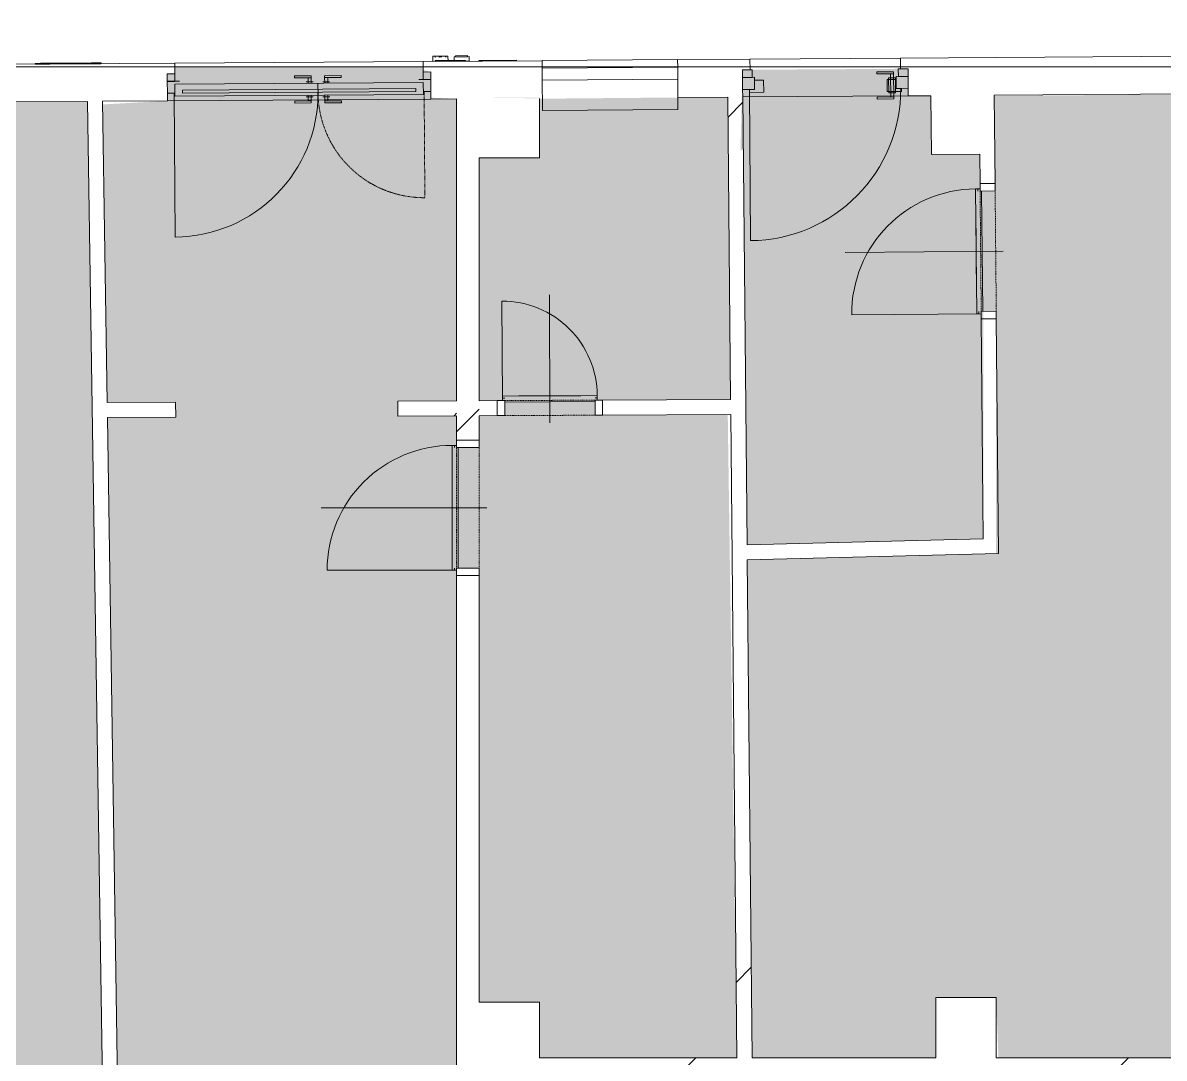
# Model space of a CAD drawing. Header units: millimetres. Extents: x 46521 to 256645, y -45352 to 20466.
# Drawn here: x 164074 to 171653, y -16959 to -10080 of the extents above; entities that cross this region are included whole.
import ezdxf

# ---------------------------------------------------------------- set-up
doc = ezdxf.new("R2010")
doc.units = ezdxf.units.MM
doc.linetypes.add('Čerchovaná se dvěma tečkami', pattern=[2.59, 1, -0.53, 0, -0.53, 0, -0.53])
doc.linetypes.add('Čárkovaná', pattern=[6.35, 3.175, -3.175])
for name, color, linetype, lineweight in [('A-DETL-GENF', 92, 'Continuous', 13), ('A-DETL-THIN', 151, 'Continuous', 13), ('A-DOOR', 31, 'Continuous', 13), ('A-DOOR-FRAM', 31, 'Continuous', 9), ('A-FLOR', 192, 'Continuous', 13), ('A-GENM', 13, 'Continuous', 13), ('A-GLAZ', 151, 'Continuous', 13), ('A-GLAZ-SILL', 1, 'Continuous', 13), ('A-WALL', 113, 'Continuous', 13), ('A-WALL-PATT', 111, 'Continuous', 9), ('S-COLS', 52, 'Continuous', 13)]:
    doc.layers.add(name, color=color, linetype=linetype, lineweight=lineweight)
pattern_1 = [(45, (128025, 0), (-7184.2, 7184.2), []), (45, (130898, -3e-12), (-7184.2, 7184.2), []), (45, (136646, -7e-12), (-4310.5, 10058), [4064, -2032, 67.06, -1964.94])]
pattern_2 = [(45.27, (128025, 0), (-7218, 7150.2), []), (45.27, (130898, 14), (-7218, 7150.2), []), (45.27, (136646, 41), (-4358, 10037.4), [4064, -2032, 67.1, -1964.9])]
pattern_3 = [(45, (128025, 0), (-7184.2, 7184.2), []), (45, (130898, 0), (-7184.2, 7184.2), []), (45, (136646, 0), (-4310.5, 10058), [4064, -2032, 67.1, -1964.9])]

# ---------------------------------------------------------------- blocks, each defined once
blk = doc.blocks.new('DVERE_1k_oblozka - DD03_01_800x1970_koupelna-1549493-Mapka _ závislý 10')
at = {"layer": 'A-DOOR', "lineweight": 9}
for p, q in [((-415, 72.1), (-415, 932.1)), ((0, -127.9), (0, 972.1)), ((415, 102.1), (-415, 102.1)), ((-415, 102.1), (-415, 87.1)), ((-415, 87.1), (-400, 87.1)), ((305, 102.1), (-305, 102.1)), ((400, 87.1), (415, 87.1)), ((415, 87.1), (415, 102.1)), ((415, 102.1), (415, 72.1)), ((-400, 72.1), (-450, 72.1)), ((-450, 72.1), (-450, -77.9)), ((-400, -77.9), (-400, 72.1)), ((-400, 62.1), (400, 62.1)), ((450, 72.1), (400, 72.1)), ((400, 72.1), (400, -77.9)), ((450, -77.9), (450, 72.1)), ((-450, -77.9), (-400, -77.9)), ((400, -77.9), (450, -77.9))]:
    blk.add_line(p, q, dxfattribs=at)
at = {"layer": 'A-DOOR', "linetype": 'Čerchovaná se dvěma tečkami', "lineweight": 9}
for p, q in [((-400, 72.1), (400, 72.1)), ((-400, -77.9), (400, -77.9))]:
    blk.add_line(p, q, dxfattribs=at)
at = {"layer": 'A-DOOR', "lineweight": 9}
blk.add_arc((-415, 102.1), 830, 360, 90, dxfattribs=at)
at = {"layer": 'A-DOOR-FRAM'}
for p, q in [((-400, 72.1), (-450, 72.1)), ((-400, -77.9), (-400, 72.1)), ((400, 72.1), (400, -77.9)), ((400, 72.1), (450, 72.1)), ((-450, -77.9), (-400, -77.9)), ((450, -77.9), (400, -77.9))]:
    blk.add_line(p, q, dxfattribs=at)
blk = doc.blocks.new('OKNO_1k_nadsvetlik - OKNO_1k_nadsvetlik_900 x 1500-1969459-Mapka _ závislý 10')
at = {"layer": 'A-GLAZ', "lineweight": 9}
for p, q in [((-450, 126), (450, 126)), ((-450, 75), (-450, 126)), ((450, 126), (450, 75)), ((450, 75), (-450, 75)), ((-450, 75), (450, 75)), ((-450, -5), (-450, 75)), ((450, 75), (450, -5)), ((450, -5), (-450, -5))]:
    blk.add_line(p, q, dxfattribs=at)
blk = doc.blocks.new('parapet s nosem_vnitní - parapet s nosem_vnitní-V77-Mapka _ závislý 10')
at = {"layer": 'A-GENM', "lineweight": 9}
for p, q in [((-450, -190), (-450, 0)), ((450, 0), (450, -190)), ((-450, -190), (-450, -200)), ((-450, -200), (450, -200)), ((-450, -200), (450, -200)), ((450, -200), (450, -190))]:
    blk.add_line(p, q, dxfattribs=at)
blk = doc.blocks.new('DVERE_1k_oblozka - DD03_01_600x1970_koupelna-1549500-Mapka _ závislý 10')
at = {"layer": 'A-DOOR', "lineweight": 9}
for p, q in [((-315, 47.1), (-315, 707.1)), ((0, -102.9), (0, 747.1)), ((315, 77.1), (-315, 77.1)), ((-315, 77.1), (-315, 62.1)), ((205, 77.1), (-205, 77.1)), ((315, 62.1), (315, 77.1)), ((315, 77.1), (315, 47.1)), ((-300, 47.1), (-350, 47.1)), ((-350, 47.1), (-350, -52.9)), ((-315, 62.1), (-300, 62.1)), ((-300, -52.9), (-300, 47.1)), ((-300, 37.1), (300, 37.1)), ((300, 62.1), (315, 62.1)), ((350, 47.1), (300, 47.1)), ((300, 47.1), (300, -52.9)), ((350, -52.9), (350, 47.1)), ((-350, -52.9), (-300, -52.9)), ((300, -52.9), (350, -52.9))]:
    blk.add_line(p, q, dxfattribs=at)
at = {"layer": 'A-DOOR', "linetype": 'Čerchovaná se dvěma tečkami', "lineweight": 9}
for p, q in [((-300, 47.1), (300, 47.1)), ((-300, -52.9), (300, -52.9))]:
    blk.add_line(p, q, dxfattribs=at)
at = {"layer": 'A-DOOR', "lineweight": 9}
blk.add_arc((-315, 77.1), 630, 360, 90, dxfattribs=at)
at = {"layer": 'A-DOOR-FRAM'}
for p, q in [((-300, 47.1), (-350, 47.1)), ((-300, -52.9), (-300, 47.1)), ((300, 47.1), (300, -52.9)), ((300, 47.1), (350, 47.1)), ((-350, -52.9), (-300, -52.9)), ((350, -52.9), (300, -52.9))]:
    blk.add_line(p, q, dxfattribs=at)
blk = doc.blocks.new('OKNO_dvere vchod_2kvstuphlav - ON09_21_vstupni dvere obj_1750_2400_OO_Al-2030626-Mapka _ závislý 10')
at = {"layer": 'A-GLAZ', "lineweight": 9}
for p, q in [((-990.3, 55), (-1040.3, 55)), ((-1040.3, 55), (-1040.3, 4)), ((-960.3, 5), (-1040.3, 5)), ((-1040.3, 5), (-1040.3, -75)), ((-1040.3, 4), (-990.3, 4)), ((-990.3, 4), (-990.3, 55)), ((-195.3, 35), (-85.3, 35)), ((-85.3, 35), (-195.3, 35)), ((-195.3, 22), (-195.3, 35)), ((-195.3, 35), (-195.3, 22)), ((-195.3, 22), (-85.3, 22)), ((-85.3, 22), (-195.3, 22)), ((-105.3, 22), (-105.3, -15)), ((-85.3, 22), (-105.3, 22)), ((-85.3, 22), (-105.3, 22)), ((-85.3, 35), (-85.3, 22)), ((-85.3, 35), (-85.3, 22)), ((-85.3, -15), (-85.3, 22)), ((114.7, 35), (4.7, 35)), ((4.7, 35), (114.7, 35)), ((4.7, 22), (4.7, 35)), ((4.7, 22), (4.7, 35)), ((114.7, 22), (4.7, 22)), ((4.7, 22), (114.7, 22)), ((4.7, 22), (4.7, -15)), ((24.7, 22), (4.7, 22)), ((24.7, 22), (4.7, 22)), ((24.7, -15), (24.7, 22)), ((114.7, 35), (114.7, 22)), ((114.7, 22), (114.7, 35)), ((709.7, 5), (629.7, 5)), ((709.7, 55), (659.7, 55)), ((659.7, 55), (659.7, 4)), ((659.7, 4), (709.7, 4)), ((709.7, 4), (709.7, 55)), ((709.7, -75), (709.7, 5)), ((-1040.3, -75), (-990.3, -75)), ((-995.3, -75), (-995.3, -95)), ((-995.3, -75), (-995.3, -1030)), ((-990.3, -95), (-990.3, -15)), ((659.7, -15), (-990.3, -15)), ((-940.3, -55), (-940.3, -75)), ((609.7, -55), (-940.3, -55)), ((-940.3, -75), (609.7, -75)), ((-72.3, -5), (-118.3, -5)), ((-72.3, -5), (-118.3, -5)), ((-72.3, -5), (-118.3, -5)), ((-72.3, -5), (-118.3, -5)), ((-99.3, -5), (-91.3, -5)), ((-99.3, -5), (-91.3, -5)), ((-40.3, -95), (-40.3, -15)), ((37.7, -5), (-8.3, -5)), ((37.7, -5), (-8.3, -5)), ((37.7, -5), (-8.3, -5)), ((37.7, -5), (-8.3, -5)), ((10.7, -5), (18.7, -5)), ((10.7, -5), (18.7, -5)), ((609.7, -75), (609.7, -55)), ((659.7, -95), (659.7, -15)), ((659.7, -75), (709.7, -75)), ((664.7, -95), (664.7, -75)), ((-990.3, -95), (659.7, -95)), ((-195.3, -132), (-85.3, -132)), ((-85.3, -132), (-195.3, -132)), ((-195.3, -132), (-195.3, -145)), ((-195.3, -145), (-195.3, -132)), ((-195.3, -145), (-85.3, -145)), ((-85.3, -145), (-195.3, -145)), ((-118.3, -105), (-72.3, -105)), ((-118.3, -105), (-72.3, -105)), ((-118.3, -105), (-72.3, -105)), ((-118.3, -105), (-72.3, -105)), ((-105.3, -95), (-105.3, -132)), ((-105.3, -132), (-85.3, -132)), ((-105.3, -132), (-85.3, -132)), ((-91.3, -105), (-99.3, -105)), ((-91.3, -105), (-99.3, -105)), ((-85.3, -132), (-85.3, -95)), ((-85.3, -132), (-85.3, -145)), ((-85.3, -132), (-85.3, -145)), ((-8.3, -105), (37.7, -105)), ((-8.3, -105), (37.7, -105)), ((-8.3, -105), (37.7, -105)), ((-8.3, -105), (37.7, -105)), ((4.7, -95), (4.7, -132)), ((114.7, -132), (4.7, -132)), ((4.7, -132), (114.7, -132)), ((4.7, -145), (4.7, -132)), ((4.7, -145), (4.7, -132)), ((4.7, -132), (24.7, -132)), ((4.7, -132), (24.7, -132)), ((114.7, -145), (4.7, -145)), ((4.7, -145), (114.7, -145)), ((18.7, -105), (10.7, -105)), ((18.7, -105), (10.7, -105)), ((24.7, -132), (24.7, -95)), ((114.7, -145), (114.7, -132)), ((114.7, -132), (114.7, -145))]:
    blk.add_line(p, q, dxfattribs=at)
at = {"layer": 'A-GLAZ', "linetype": 'Čárkovaná', "lineweight": 9}
blk.add_line((664.7, -75), (664.7, -780), dxfattribs=at)
at = {"layer": 'A-GLAZ', "lineweight": 9}
blk.add_arc((-995.3, -75), 955, 270, 360, dxfattribs=at)
at = {"layer": 'A-GLAZ', "linetype": 'Čárkovaná', "lineweight": 9}
blk.add_arc((664.7, -75), 705, 180, 270, dxfattribs=at)
at = {"layer": 'A-GLAZ-SILL', "lineweight": 9}
blk.add_line((-1040.3, -125), (709.7, -125), dxfattribs=at)
blk = doc.blocks.new('OKNO_dvere vchod_1k_nadsvetlik - vstupni dvere 1100_2435 2 2-1390910-Mapka _ závislý 10')
at = {"layer": 'A-GLAZ', "lineweight": 9}
for p, q in [((-975.3, 55), (-1040.3, 55)), ((-1040.3, 55), (-1040.3, 4)), ((-1040.3, 5), (-1040.3, -75)), ((-960.3, 5), (-1040.3, 5)), ((-1040.3, 4), (-975.3, 4)), ((-975.3, 4), (-975.3, 55)), ((-960.3, -75), (-960.3, 5)), ((-147.3, 35), (-37.3, 35)), ((-37.3, 35), (-147.3, 35)), ((-147.3, 22), (-147.3, 35)), ((-147.3, 35), (-147.3, 22)), ((-147.3, 22), (-37.3, 22)), ((-37.3, 22), (-147.3, 22)), ((-57.3, 22), (-57.3, -132)), ((-37.3, 22), (-57.3, 22)), ((-37.3, 22), (-57.3, 22)), ((-37.3, 35), (-37.3, 22)), ((-37.3, 35), (-37.3, 22)), ((-37.3, -132), (-37.3, 22)), ((59.7, 5), (-20.3, 5)), ((-20.3, 5), (-20.3, -75)), ((59.7, 55), (-5.3, 55)), ((-5.3, 55), (-5.3, 4)), ((-5.3, 4), (59.7, 4)), ((59.7, 4), (59.7, 55)), ((59.7, -75), (59.7, 5)), ((-1040.3, -75), (-960.3, -75)), ((-995.3, -75), (-995.3, -1080)), ((-960.4, -75), (-995.3, -75)), ((-995.3, -75), (-995.3, -95)), ((-960.3, -15), (-960.4, -75)), ((-900.3, -15), (-960.3, -15)), ((-900.3, -95), (-900.3, -15)), ((-20.3, -15), (-80.3, -15)), ((-80.3, -15), (-80.3, -95)), ((-70.3, -5), (-70.3, -105)), ((-24.3, -5), (-70.3, -5)), ((-24.3, -5), (-70.3, -5)), ((-24.3, -5), (-70.3, -5)), ((-24.3, -5), (-70.3, -5)), ((-51.3, -5), (-43.3, -5)), ((-51.3, -5), (-43.3, -5)), ((-24.3, -105), (-24.3, -5)), ((-20.3, -75), (-20.3, -15)), ((14.7, -75), (-20.3, -75)), ((-20.3, -75), (59.7, -75)), ((14.7, -95), (14.7, -75)), ((-995.3, -95), (-900.3, -95)), ((-147.3, -132), (-37.3, -132)), ((-37.3, -132), (-147.3, -132)), ((-147.3, -132), (-147.3, -145)), ((-147.3, -145), (-147.3, -132)), ((-147.3, -145), (-37.3, -145)), ((-37.3, -145), (-147.3, -145)), ((-80.3, -95), (14.7, -95)), ((-70.3, -105), (-24.3, -105)), ((-70.3, -105), (-24.3, -105)), ((-70.3, -105), (-24.3, -105)), ((-70.3, -105), (-24.3, -105)), ((-57.3, -132), (-37.3, -132)), ((-57.3, -132), (-37.3, -132)), ((-43.3, -105), (-51.3, -105)), ((-43.3, -105), (-51.3, -105)), ((-37.3, -132), (-37.3, -145)), ((-37.3, -132), (-37.3, -145)), ((-24.3, -105), (-24.3, -76.3))]:
    blk.add_line(p, q, dxfattribs=at)
blk.add_arc((-995.3, -75), 1005, 270, 0, dxfattribs=at)
at = {"layer": 'A-GLAZ-SILL', "lineweight": 9}
blk.add_line((-1040.3, -125), (59.7, -125), dxfattribs=at)
blk = doc.blocks.new('Číslo popisné - ČP 4-1807394-Mapka _ závislý 10')
at = {"layer": 'A-GENM', "color": 61, "lineweight": 9}
for p, q in [((225, -125), (25, -125)), ((25, -125), (225, -125)), ((25, -125), (25, -130)), ((25, -125), (25, -130)), ((225, -130), (25, -130)), ((25, -130), (225, -130)), ((225, -130), (225, -125)), ((225, -125), (225, -130))]:
    blk.add_line(p, q, dxfattribs=at)
blk = doc.blocks.new('Číslo popisné 2 - ČP 1324-1807511-Mapka _ závislý 10')
at = {"layer": 'A-GENM', "color": 61, "lineweight": 9}
for p, q in [((275, -125), (25, -125)), ((25, -125), (275, -125)), ((25, -125), (25, -130)), ((25, -125), (25, -130)), ((275, -130), (25, -130)), ((25, -130), (275, -130)), ((275, -130), (275, -125)), ((275, -125), (275, -130))]:
    blk.add_line(p, q, dxfattribs=at)
blk = doc.blocks.new('Vypínač_venkovní - Typ 1-1807905-Mapka _ závislý 10')
at = {"layer": 'A-GENM', "color": 61, "lineweight": 9}
for p, q in [((25, 155), (125, 155)), ((125, 155), (25, 155)), ((25, 155), (25, 125)), ((25, 125), (25, 155)), ((35, 162), (35, 155)), ((35, 162), (35, 155)), ((115, 162), (35, 162)), ((35, 155), (115, 155)), ((115, 155), (35, 155)), ((115, 155), (115, 162)), ((115, 155), (115, 162)), ((125, 125), (125, 155)), ((125, 125), (125, 155)), ((25, 125), (125, 125)), ((125, 125), (25, 125))]:
    blk.add_line(p, q, dxfattribs=at)
blk = doc.blocks.new('Venkovní_zámek - Typ 1-1807838-Mapka _ závislý 10')
at = {"layer": 'A-GENM', "color": 61, "lineweight": 9}
for p, q in [((25, 159), (125, 159)), ((125, 159), (25, 159)), ((25, 159), (25, 125)), ((25, 125), (25, 159)), ((37, 159), (43, 159)), ((37, 159), (43, 159)), ((43, 154), (37, 154)), ((43, 154), (37, 154)), ((65, 159), (85, 159)), ((85, 154), (65, 154)), ((70, 159), (80, 159)), ((70, 159), (70, 154)), ((80, 154), (70, 154)), ((80, 154), (80, 159)), ((107, 159), (113, 159)), ((107, 159), (113, 159)), ((113, 154), (107, 154)), ((113, 154), (107, 154)), ((125, 125), (125, 159)), ((125, 125), (125, 159)), ((25, 125), (125, 125)), ((125, 125), (25, 125))]:
    blk.add_line(p, q, dxfattribs=at)
blk = doc.blocks.new('Úřad_městské_části_Praha_11 - Typ 1-1807749-Mapka _ závislý 10')
at = {"layer": 'A-GENM', "color": 61, "lineweight": 9}
for p, q in [((-95, 130), (-95, 125)), ((345, 125), (345, 130))]:
    blk.add_line(p, q, dxfattribs=at)
at = {"layer": 'A-GENM', "color": 61, "lineweight": 9, "flags": 128}
for points in [[(125, 130), (82.1, 130), (40.8, 130), (2.8, 130), (-30.6, 130), (-57.9, 130), (-78.3, 130), (-90.8, 130), (-95, 130), (-90.8, 130), (-78.3, 130), (-57.9, 130), (-30.6, 130), (2.8, 130), (40.8, 130), (82.1, 130), (125, 130)], [(125, 125), (82.1, 125), (40.8, 125), (2.8, 125), (-30.6, 125), (-57.9, 125), (-78.3, 125), (-90.8, 125), (-95, 125), (-90.8, 125), (-78.3, 125), (-57.9, 125), (-30.6, 125), (2.8, 125), (40.8, 125), (82.1, 125), (125, 125)], [(125, 130), (167.9, 130), (209.2, 130), (247.2, 130), (280.6, 130), (307.9, 130), (328.3, 130), (340.8, 130), (345, 130), (340.8, 130), (328.3, 130), (307.9, 130), (280.6, 130), (247.2, 130), (209.2, 130), (167.9, 130), (125, 130)], [(125, 125), (167.9, 125), (209.2, 125), (247.2, 125), (280.6, 125), (307.9, 125), (328.3, 125), (340.8, 125), (345, 125), (340.8, 125), (328.3, 125), (307.9, 125), (280.6, 125), (247.2, 125), (209.2, 125), (167.9, 125), (125, 125)]]:
    blk.add_lwpolyline(points, dxfattribs=at)
blk = doc.blocks.new('DVERE_1k_oblozka - DD03_01_800x1970_koupelna-V170-Mapka _ závislý 10')
at = {"layer": 'A-DOOR', "lineweight": 9}
for p, q in [((0, -102.9), (0, 947.1)), ((-415, 47.1), (-415, 907.1)), ((415, 77.1), (-415, 77.1)), ((-415, 77.1), (-415, 62.1)), ((305, 77.1), (-305, 77.1)), ((415, 62.1), (415, 77.1)), ((415, 77.1), (415, 62.1)), ((415, 77.1), (415, 47.1)), ((-400, 47.1), (-450, 47.1)), ((-450, 47.1), (-450, -52.9)), ((-415, 62.1), (-400, 62.1)), ((-400, 62.1), (-415, 62.1)), ((-400, -52.9), (-400, 47.1)), ((-400, 37.1), (400, 37.1)), ((400, 62.1), (415, 62.1)), ((450, 47.1), (400, 47.1)), ((400, 47.1), (400, -52.9)), ((450, -52.9), (450, 47.1)), ((-450, -52.9), (-400, -52.9)), ((400, -52.9), (450, -52.9))]:
    blk.add_line(p, q, dxfattribs=at)
at = {"layer": 'A-DOOR', "linetype": 'Čerchovaná se dvěma tečkami', "lineweight": 9}
for p, q in [((-400, 47.1), (400, 47.1)), ((-400, -52.9), (400, -52.9))]:
    blk.add_line(p, q, dxfattribs=at)
at = {"layer": 'A-DOOR', "lineweight": 9}
blk.add_arc((-415, 77.1), 830, 360, 90, dxfattribs=at)
at = {"layer": 'A-DOOR-FRAM'}
for p, q in [((-400, 47.1), (-450, 47.1)), ((-400, -52.9), (-400, 47.1)), ((400, 47.1), (400, -52.9)), ((400, 47.1), (450, 47.1)), ((-450, -52.9), (-400, -52.9)), ((450, -52.9), (400, -52.9))]:
    blk.add_line(p, q, dxfattribs=at)

msp = doc.modelspace()

# ---------------------------------------------------------------- hatches: boundary and pattern name
at = {"layer": 'A-DETL-GENF', "lineweight": 9}
h = msp.add_hatch(color=1, dxfattribs=at)
h.paths.add_polyline_path([(126739.3, -28962.3), (126739.3, -27933.8), (126569.3, -27933.8), (126569.3, -28962.3)])
h.paths.add_polyline_path([(131029.3, -28962.3), (139094.3, -28962.3), (139094.3, -27933.8), (132834.3, -27933.8), (132834.3, -27115.5), (132974.3, -27115.5), (132974.3, -26157.5), (126819.3, -26157.5), (126819.3, -27300), (127274.3, -27300), (127274.3, -27933.8), (126989.3, -27933.8), (126989.3, -28962.3)])
h.paths.add_polyline_path([(139394.3, -28962.3), (144784.1, -28962.3), (144784.1, -27933.8), (139394.3, -27933.8), (139394.3, -28338)])
h.paths.add_polyline_path([(173066.8, -17205.8), (173066.8, -17200.8), (172766.8, -17205.8)])
h.paths.add_polyline_path([(170378.8, -17205.8), (170378.8, -17520.8), (170058.8, -17520.8), (170058.8, -17205.8)])
h.paths.add_polyline_path([(167504.2, -10581.5), (167504.2, -10577.1), (167104.2, -10577.1)])
h.paths.add_polyline_path([(162868, -28812.5), (162868, -28277.5), (162968, -28277.5), (162968, -27406.7), (162843, -27406.7), (162843, -22812.5), (160788, -22812.5), (160788, -22712.5), (161815.5, -22712.5), (161815.5, -22544.8), (162040.5, -22544.8), (162040.5, -22712.5), (162843, -22712.5), (162843, -22382.3), (163497.3, -22382.3), (163497.3, -22532.3), (162968, -22532.3), (162968, -27156.7), (166153, -27156.7), (166153, -22532.3), (164297.3, -22532.3), (164297.3, -22382.3), (164717.3, -22382.3), (164717.3, -20532.3), (164273.3, -20532.3), (164273.3, -20432.3), (169288.3, -20432.3), (169288.3, -19232.3), (168928.3, -19232.3), (168928.3, -19132.3), (169538.3, -19132.3), (169538.3, -19579.6), (171678.3, -19579.6), (171678.3, -19829.6), (172478.3, -19829.6), (172478.3, -19579.6), (174618.3, -19579.6), (174618.3, -19829.6), (175518.3, -19829.6), (175518.3, -19579.6), (176761.8, -19579.6), (176761.8, -17452.4), (176383.5, -17455.7), (176381.3, -17205.8), (175814.3, -17205.8), (175814.3, -17500.8), (175514.3, -17500.8), (175514.3, -17205.8), (173066.8, -17205.8), (173066.8, -17500.8), (172766.8, -17500.8), (172766.8, -17205.8), (169493.3, -17205.8), (169493.3, -17957.1), (167662.2, -17957.1), (167662.2, -17269.7), (166524.2, -17269.7), (166524.2, -17944.7), (166424.2, -17944.7), (166424.2, -17169.7), (166954.2, -17169.7), (166954.2, -13702.1), (167104.2, -13702.1), (167104.2, -16585.8), (167504.2, -16585.8), (167504.2, -16955.8), (168816.4, -16955.8), (168755, -12682.4), (167874.2, -12686.3), (167873.8, -12586.6), (168774.3, -12582.3), (168755, -10573), (167504.2, -10584.2), (167504.2, -10977.1), (167104.2, -10977.1), (167104.2, -12590.2), (167273.8, -12590.9), (167273.8, -12689.4), (167104.2, -12690.9), (167104.2, -12902.1), (166954.2, -12902.1), (166954.2, -12690.9), (166565, -12690.9), (166564.6, -12592.8), (166954.2, -12590.2), (166954.2, -10585.2), (166784.1, -10577.1), (166782.9, -10406.4), (166732.8, -10392.4), (166732.4, -10372.1), (165082.6, -10372.1), (165082.5, -10417.9), (165032.9, -10418.2), (165034.2, -10598.2), (164603.3, -10622.1), (164635.1, -12601.9), (165088.6, -12599.7), (165089.1, -12699.7), (164635.1, -12701.9), (164705, -17272.1), (163239.9, -17272.1), (163239.9, -17972.1), (162829.9, -17972.1), (162829.9, -17272.1), (162739.9, -17272.1), (162739.9, -17172.1), (164603.5, -17172.1), (164503, -10601.8), (161511.8, -10622.1), (161511.8, -11022.1), (161111.8, -11022.1), (161111.8, -16631.1), (161531.8, -16631.1), (161531.8, -17172.1), (161939.9, -17172.1), (161939.9, -17272.1), (161859.9, -17272.1), (161859.9, -20886.6), (159979.3, -20879.4), (159979.9, -20729.2), (161759.9, -20729.4), (161759.9, -17272.1), (161111.8, -17272.1), (161111.8, -17584.7), (157294.9, -17584.7), (157294.9, -20718.5), (159079.9, -20725.4), (159079.3, -20875.6), (156088.4, -20863.7), (156089, -20713.7), (157194.9, -20713.9), (157194.9, -17584.7), (153970.9, -17584.7), (153970.9, -20705.3), (155189, -20710.1), (155188.4, -20860.1), (153670.9, -20854.1), (153670.9, -20036.3), (153038.4, -20036.3), (153038.4, -20245.5), (152758.2, -20235.7), (152761.7, -20135.8), (152938.4, -20135.8), (152938.4, -19936.3), (153870.9, -19936.3), (153870.9, -17584.7), (151335, -17584.7), (151335, -18746.3), (151817.2, -18746.3), (151781.4, -20101.5), (151962.2, -20107.8), (151958.7, -20207.8), (151282.2, -20184.2), (151317.6, -18846.3), (151050.9, -18846.3), (151050.9, -18746.3), (151235, -18746.3), (151235, -16829.6), (149525, -16829.6), (149525, -18186.3), (150156.2, -18186.3), (150156.2, -18746.3), (150450.9, -18746.3), (150450.9, -18846.3), (150156.2, -18846.3), (150156.2, -19546.3), (147554.1, -19546.3), (147554.1, -15711.9), (147654.1, -15711.9), (147654.1, -16229.6), (148684.1, -16229.6), (148684.1, -15869.6), (148784.1, -15869.6), (148784.1, -16679.6), (150825, -16679.6), (150825, -15947.1), (149881.6, -15947.1), (149881.6, -15711.9), (149981.6, -15711.9), (149981.6, -15847.1), (150925, -15851.8), (150925, -16679.6), (151235, -16679.6), (151235, -15010.1), (149981.6, -15010.1), (149981.6, -15111.9), (149881.6, -15111.9), (149881.6, -15010.1), (147654.1, -15010.1), (147654.1, -15111.9), (147554.1, -15111.9), (147554.1, -14801.9), (147654.1, -14801.9), (147654.1, -14910.1), (149881.6, -14910.1), (149881.6, -14700.1), (149981.6, -14716.7), (149981.6, -14910.1), (151235, -14910.1), (151235, -13920.1), (149981.6, -13920.1), (149981.6, -14100.1), (149881.6, -14100.1), (149881.6, -13920.1), (147654.1, -13920.1), (147654.1, -14201.9), (147554.1, -14201.9), (147554.1, -11677.5), (146217.2, -11677.5), (146217.2, -18362.5), (146267.2, -18362.5), (146267.2, -19013.3), (145881.9, -19013.3), (145881.9, -18913.3), (146117.2, -18913.3), (146117.2, -18362.5), (146067.2, -18343.3), (146062, -16403.3), (145186.8, -16403.3), (145186.8, -16443.3), (144852.2, -16443.3), (144852.2, -18243.3), (144932.2, -18243.3), (144932.2, -18913.3), (145081.9, -18913.3), (145081.9, -19013.3), (144060, -19013.3), (144060, -18913.3), (144832.2, -18913.3), (144832.2, -18343.3), (144752.2, -18343.3), (144752.2, -16443.3), (142010, -16443.3), (142010, -18913.3), (143360, -18913.3), (143353.9, -19013.3), (142010, -19013.3), (142010, -19651.8), (140860.5, -19656.1), (140860.5, -19506.1), (141560, -19503.5), (141560, -19143.3), (141860, -19143.3), (141860, -16443.3), (139256.8, -16443.3), (139245.7, -16843.3), (138856.8, -16843.3), (138856.8, -16443.3), (137494.1, -16443.3), (137494.1, -19518.9), (140060, -19509.3), (140060, -19659.2), (136644.7, -19671.9), (136644.1, -19522.1), (137394.1, -19518.9), (137394.1, -16443.3), (133281.8, -16443.3), (133281.8, -19534.9), (135844.1, -19525.3), (135844.7, -19675.1), (133181.8, -19685.2), (133181.8, -16843.3), (132846.8, -16843.3), (132846.8, -16143.3), (134117.5, -16140.2), (134117.5, -15478.3), (134457.5, -15478.3), (134457.5, -9996.2), (134047.5, -9996.2), (134047.5, -9446.2), (134457.5, -9446.2), (134457.5, -6966.2), (134027.5, -6966.2), (134027.5, -6451.2), (134457.5, -6451.2), (134457.5, -3625), (133767.5, -3625), (133767.5, -3525), (134457.5, -3525), (134457.5, -886.8), (133924.7, -886.8), (133924.7, -431.8), (128472.5, -431.8), (128472.5, -871.8), (128037.5, -890.9), (128037.5, -6443.2), (128457.5, -6443.2), (128457.5, -6963.2), (128037.5, -6963.2), (128037.5, -9240.2), (132630.9, -9183.6), (132630.9, -5995), (132720.4, -5994.7), (132734.5, -10326.7), (132634.7, -10327.1), (132630.9, -9283.6), (128472.5, -9340.2), (128472.5, -9908.2), (128037.5, -9908.2), (128037.5, -14261), (132647.5, -14199.3), (132637.5, -11127.1), (132737.3, -11126.7), (132747.5, -14299.3), (131340.6, -14319.1), (131340.6, -14534.9), (131240.6, -14534.9), (131240.6, -14319.1), (127682.5, -14376.8), (127682.5, -15446.9), (127706.5, -15451.8), (127707.5, -15451.8), (128492.5, -15451.8), (128492.5, -16130), (130785.6, -16130), (130785.6, -15402.4), (131340.6, -15402.4), (131330.6, -20050), (131180.6, -20050), (131180.6, -16430), (127234.3, -16430), (127234.3, -16830), (126819.3, -16830), (126819.3, -21265), (131180.6, -21265), (131180.6, -20850), (131330.6, -20850), (131330.6, -21265), (131674.3, -21265), (131674.3, -21415), (130023.7, -21415), (130023.7, -21575), (129923.7, -21575), (129923.7, -21415), (127234.3, -21415), (127234.3, -21665), (126819.3, -21665), (126838.9, -25857.5), (129923.7, -25857.5), (129923.7, -22375), (130023.7, -22375), (130023.7, -25857.5), (133174.3, -25857.5), (133174.3, -21415), (132474.3, -21415), (132474.3, -21265), (133274.3, -21265), (133274.3, -21571.7), (134695.7, -21563.2), (134696.4, -21662.9), (133274.3, -21671.7), (133274.3, -27683.8), (136274.3, -27683.8), (136274.3, -21653.1), (135496.3, -21653.1), (135495.7, -21557.9), (137775.7, -21543.7), (137775.7, -21643.7), (136374.3, -21653.1), (136374.3, -27683.8), (139174.3, -27683.8), (139174.3, -24224.3), (139274.3, -24224.3), (139274.3, -27683.8), (142074.3, -27683.8), (142074.3, -21617), (139274.3, -21635.1), (139274.3, -23424.3), (139174.3, -23424.3), (139174.3, -21635.1), (138576.3, -21634.4), (138576.3, -21538.8), (138892.5, -21527.4), (138892.5, -21212), (139392.5, -21212), (139392.5, -21533.7), (144834.1, -21499.9), (144834.1, -20299.4), (144934.1, -20299.4), (144934.1, -22382.5), (150977.2, -22382.5), (150977.2, -21322.5), (150897.2, -21322.5), (150897.2, -21222.5), (151327.2, -21222.5), (151327.2, -22712.5), (151571.2, -22712.5), (151570.3, -22812.5), (150977.2, -22812.5), (150977.2, -28812.5), (154071.2, -28812.5), (154071.2, -22812.5), (152371.2, -22812.5), (152371.2, -22712.5), (155191.2, -22712.5), (155191.2, -22812.5), (154171.2, -22812.5), (154171.2, -28812.5), (156873.5, -28812.5), (156873.5, -28417.5), (157273.5, -28417.5), (157273.5, -28812.5), (159768, -28812.5), (159786.6, -24292.5), (159868, -24292.5), (159868, -28812.5), (161840.7, -28812.5)])
h.paths.add_polyline_path([(144844.9, -27683.8), (144871.2, -27683.8), (144871.2, -27206.6), (145271.2, -27206.6), (145271.2, -24439.4), (144834.1, -24439.4), (144834.1, -21599.9), (142174.3, -21617), (142174.3, -27683.8), (144602.8, -27683.8)])
h.paths.add_polyline_path([(166278, -27156.7), (169288.3, -27156.7), (169288.3, -22765.8), (168873.3, -22765.8), (168873.3, -22365.8), (169288.3, -22365.8), (169288.3, -20532.3), (164817.3, -20532.3), (164817.3, -22382.3), (166278, -22382.3), (166278, -26067.8)])
h.paths.add_polyline_path([(146061.2, -25319.4), (146961.2, -25319.4), (146961.2, -25069.4), (149151.2, -25069.4), (149151.2, -25319.4), (150036.2, -25319.4), (150051.2, -25069.4), (150627.2, -25069.4), (150627.2, -22712.5), (150977.2, -22712.5), (150977.2, -22482.5), (144934.1, -22482.5), (144934.1, -24339.4), (145521.2, -24339.4), (145521.2, -25069.4), (146061.2, -25069.4)])
h.paths.add_polyline_path([(159868, -23492.5), (159768, -23492.5), (159768, -22812.5), (158568, -22812.5), (158568, -23462.5), (158468, -23462.5), (158468, -22812.5), (158418, -22812.5), (158418, -22712.5), (159988, -22712.5), (159988, -22812.5), (159868, -22812.5), (159868, -23442.5)])
h.paths.add_polyline_path([(156803.7, -22812.5), (155991.2, -22812.5), (155991.2, -22712.5), (156803.7, -22712.5), (156803.7, -22362.5), (157303.7, -22362.5), (157303.7, -22712.5), (157618, -22712.5), (157618, -22812.5), (157303.7, -22812.5)])
h.paths.add_polyline_path([(150297.2, -21322.5), (146012.2, -21322.5), (146012.2, -21222.5), (150297.2, -21222.5)])
h.paths.add_polyline_path([(151681.4, -20098), (151714.5, -18846.3), (151417.6, -18846.3), (151384.8, -20087.7), (151570.3, -20094.1)])
h.paths.add_polyline_path([(150029.2, -19446.3), (150056.2, -19446.3), (150056.2, -18286.3), (148856.2, -18286.3), (148856.2, -18686.3), (148756.2, -18686.3), (148756.2, -18286.3), (147654.1, -18286.3), (147654.1, -19446.3), (148756.2, -19446.3), (148756.2, -19286.3), (148856.2, -19286.3), (148856.2, -19446.3)])
h.paths.add_polyline_path([(167762.2, -19232.3), (164633.3, -19232.3), (164633.3, -19132.3), (168128.3, -19132.3), (168128.3, -19232.3), (168003, -19232.3)])
h.paths.add_polyline_path([(149225, -18186.3), (149225, -16779.6), (148684.1, -16779.6), (148684.1, -16329.6), (147654.1, -16329.6), (147654.1, -18186.3), (148856.2, -18186.3)])
h.paths.add_polyline_path([(169288.3, -17857.1), (169393.3, -17857.1), (169393.3, -17205.8), (167762.2, -17205.8), (167762.2, -17857.1), (168916.4, -17857.1)])
h.paths.add_polyline_path([(151650, -17334.7), (151650, -4240.9), (151585, -4240.9), (151570.3, -11622.8), (151485, -11605.8), (151235, -11605.8), (151235, -11479.2), (148851.8, -11479.2), (148851.8, -11379.2), (151235, -11379.2), (151235, -10845.8), (151189.3, -10845.8), (151189.3, -10445.8), (151235, -10445.8), (151235, -4240.9), (144827.5, -4240.9), (144827.5, -16143.3), (145186.8, -16143.3), (145186.8, -16253.3), (146067.2, -16253.3), (146067.2, -11527.5), (147554.1, -11527.5), (147554.1, -11379.2), (148051.8, -11379.2), (148051.8, -11479.2), (147654.1, -11479.2), (147654.1, -13770.1), (151235, -13770.1), (151235, -12505.8), (151570.3, -12484.5), (151585, -12480.8), (151585, -17334.7)])
h.paths.add_polyline_path([(175514.3, -17205.8), (175821, -17200.8), (175814.3, -17200.8), (175514.3, -17200.8)])
h.paths.add_polyline_path([(176111.8, -16955.8), (176111.8, -16583.6), (176511.8, -16583.6), (176511.8, -10920.5), (176111.8, -10920.5), (176111.8, -10523.2), (170524.9, -10564.9), (170524.8, -11196.4), (170430.7, -11196.3), (170428.4, -10951.7), (170107.5, -10951.7), (170104.8, -10563.9), (169954, -10564.9), (169952.8, -10384.9), (168852.8, -10392.4), (168839.8, -10932.6), (168858.3, -10917.8), (168884.6, -13547.4), (170452.1, -13507.5), (170452.1, -11997.1), (170538.1, -11997.2), (170536.8, -13605.3), (168884.6, -13647.4), (168916.4, -16955.8), (170136.8, -16955.8), (170136.8, -16555.8), (170536.8, -16555.8), (170553, -16955.8), (175814.3, -16955.8)])
h.paths.add_polyline_path([(131240.6, -15384.9), (131240.6, -15384.9), (131240.6, -15334.9), (131340.6, -15334.9), (131330.6, -15384.9)])
h.paths.add_polyline_path([(132617.7, -5195), (132612.2, -3525), (132967.5, -3525), (132967.5, -3625), (132712.5, -3625), (132712.5, -5194.7)])
at = {"layer": 'A-WALL-PATT'}
h = msp.add_hatch(dxfattribs=at)
h.set_pattern_fill('FP_67', color=256, angle=45, style=0, pattern_type=2)
h.set_pattern_definition([(45.388, (128025, 0), (-7232.7, 7135.4), []), (45.388, (130898, 19), (-7232.7, 7135.4), []), (45.388, (136646, 58), (-4378.6, 10028.5), [4064, -2032, 67.06, -1964.94])])
h.paths.add_polyline_path([(161511.8, -10622.1), (161591.7, -10601.8), (161590.1, -10371.6), (161111.8, -10374.8), (161111.8, -10622.1)])
h.paths.add_polyline_path([(162491.8, -10615.5), (163091.7, -10601.8), (163090.1, -10361.4), (162490.2, -10374.8), (162491.7, -10601.8)])
h.paths.add_polyline_path([(163991.8, -10605.3), (165034.2, -10598.2), (165034.2, -10418.2), (165082.9, -10417.9), (165082.5, -10347.9), (163990.2, -10374.8), (163991.7, -10601.8)])
h.paths.add_polyline_path([(166784.1, -10586.4), (167524, -10573), (167504.2, -10331.5), (166732.4, -10336.7), (166733.2, -10406.7), (166782.9, -10406.7), (166784.1, -10585.2)])
h.paths.add_polyline_path([(168424.1, -10575.3), (168854.1, -10572.4), (168854.1, -10392.3), (168902.8, -10391.9), (168902.4, -10322), (168422.4, -10325.3), (168424.1, -10574.1)])
h.paths.add_polyline_path([(169954, -10564.9), (176761.8, -10518.8), (176761.8, -10268.8), (169902.4, -10315.2), (169902.8, -10385.2), (169952.8, -10385.3), (169953.7, -10520.5)])
h = msp.add_hatch(dxfattribs=at)
h.set_pattern_fill('FP_72', color=256, angle=45, style=0, pattern_type=2)
h.set_pattern_definition([(45.876, (128025, 0), (-7293.2, 7073.5), []), (45.876, (130898, 44), (-7293.2, 7073.5), []), (45.876, (136645, 132), (-4463.8, 9990.8), [4064, -2032, 67.1, -1964.9])])
h.paths.add_polyline_path([(164605, -17272.1), (164705, -17272.1), (164603, -10601.2), (164503, -10601.8), (164603.5, -17172.1)])
h = msp.add_hatch(dxfattribs=at)
h.set_pattern_fill('FP_55', color=256, angle=45, style=0, pattern_type=2)
h.set_pattern_definition(pattern_1)
h.paths.add_polyline_path([(167104.2, -17169.7), (167104.2, -13752.1), (166954.2, -13752.1), (166954.2, -17169.7)])
h.paths.add_polyline_path([(166954.2, -12852.1), (167104.2, -12852.1), (167104.2, -10584.2), (166954.2, -10585.2), (166954.2, -12690.9)])
h = msp.add_hatch(dxfattribs=at)
h.set_pattern_fill('FP_78', color=256, angle=45, style=0, pattern_type=2)
h.set_pattern_definition([(45.552, (128025, 0), (-7253, 7114.7), []), (45.552, (130898, 28), (-7253, 7114.7), []), (45.552, (136645, 83), (-4407.2, 10016), [4064, -2032, 67.1, -1964.9])])
h.paths.add_polyline_path([(168884.6, -16955.8), (168916.4, -16955.8), (168854.1, -10594.7), (168775.3, -12682.3), (168816.4, -16955.8)])
h.paths.add_polyline_path([(168774.3, -12582.3), (168854.1, -10572.4), (168755, -10573), (168773, -12446.5)])
h = msp.add_hatch(dxfattribs=at)
h.set_pattern_fill('FP_79', color=256, angle=45, style=0, pattern_type=2)
h.set_pattern_definition([(45.53, (128025, 0), (-7250.4, 7117.4), []), (45.53, (130898, 27), (-7250.4, 7117.4), []), (45.53, (136645, 80), (-4403.4, 10017.6), [4064, -2032, 67.1, -1964.9])])
h.paths.add_polyline_path([(170453, -13607.5), (170553, -13604.9), (170538.6, -12046.3), (170438.6, -12047.2), (170453, -13604.9)])
h.paths.add_polyline_path([(170430.3, -11147.2), (170530.2, -11146.3), (170527.5, -10951), (170428.4, -10951.7), (170430.3, -11146.3)])
h = msp.add_hatch(dxfattribs=at)
h.set_pattern_fill('FP_73', color=256, angle=45, style=0, pattern_type=2)
h.set_pattern_definition(pattern_2)
h.paths.add_polyline_path([(164633.6, -12601.9), (164635.1, -12701.9), (165089.1, -12699.7), (165088.6, -12599.7)])
h = msp.add_hatch(dxfattribs=at)
h.set_pattern_fill('FP_73', color=256, angle=45, style=0, pattern_type=2)
h.set_pattern_definition(pattern_2)
h.paths.add_polyline_path([(166565.1, -12692.8), (166954.2, -12690.9), (166954.2, -12590.9), (166564.6, -12592.8), (166565, -12690.9)])
h.paths.add_polyline_path([(167104.2, -12690.2), (167224.3, -12689.7), (167223.8, -12589.7), (167104.2, -12590.2), (167104.2, -12689.7)])
h.paths.add_polyline_path([(167924.2, -12686.3), (168775.3, -12682.3), (168774.3, -12582.3), (167923.8, -12586.6)])
h = msp.add_hatch(dxfattribs=at)
h.set_pattern_fill('FP_98', color=256, angle=45, style=0, pattern_type=2)
h.set_pattern_definition([(46.46, (128025, 0), (-7364.8, 6999), []), (46.46, (130897, 73), (-7364.8, 6999), []), (46.46, (136643, 219), (-4565.2, 9945), [4064, -2032, 67.1, -1964.9])])
h.paths.add_polyline_path([(168884.6, -13647.4), (170453, -13607.5), (170452.1, -13507.5), (168883.6, -13547.4)])
h = msp.add_hatch(dxfattribs=at)
h.set_pattern_fill('FP_55', color=256, angle=45, style=0, pattern_type=2)
h.set_pattern_definition(pattern_1)
h.paths.add_polyline_path([(167762.2, -17205.8), (175814.3, -17200.8), (176111.8, -16955.8), (167104.2, -16955.8), (167104.2, -17205.8), (167662.2, -17205.8)])
h.paths.add_polyline_path([(176511.8, -17205.8), (176761.8, -17205.8), (176761.8, -16955.8), (176511.8, -16955.8), (176511.8, -16983.6), (176107.4, -16986.9), (175814.3, -17205.8), (176381.3, -17205.8)])
at = {"layer": 'S-COLS', "lineweight": 9}
h = msp.add_hatch(dxfattribs=at)
h.set_pattern_fill('FP_97', color=256, style=0, pattern_type=2)
h.set_pattern_definition(pattern_3)
h.paths.add_polyline_path([(167104.2, -10977.1), (167504.2, -10977.1), (167504.2, -10581.5), (167104.2, -10584.2)])
h = msp.add_hatch(dxfattribs=at)
h.set_pattern_fill('FP_97', color=256, style=0, pattern_type=2)
h.set_pattern_definition(pattern_3)
h.paths.add_polyline_path([(170107.5, -10953.9), (170527.5, -10951), (170524.8, -10561), (170104.8, -10563.9), (170107.5, -10951.7)])
h = msp.add_hatch(dxfattribs=at)
h.set_pattern_fill('FP_97', color=256, style=0, pattern_type=2)
h.set_pattern_definition(pattern_3)
h.paths.add_polyline_path([(167104.2, -16585.8), (167104.2, -16955.8), (167504.2, -16955.8), (167504.2, -16585.8)])
h = msp.add_hatch(dxfattribs=at)
h.set_pattern_fill('FP_97', color=256, style=0, pattern_type=2)
h.set_pattern_definition(pattern_3)
h.paths.add_polyline_path([(170136.8, -16555.8), (170136.8, -16955.8), (170536.8, -16955.8), (170536.8, -16555.8)])

# ---------------------------------------------------------------- linework, layer by layer
at = {"layer": 'A-DETL-THIN', "lineweight": 9}
for p, q in [((169538.3, -10372.1), (160861.8, -10372.1)), ((176761.8, -10372.1), (169538.3, -10372.1))]:
    msp.add_line(p, q, dxfattribs=at)
at = {"layer": 'A-FLOR', "lineweight": 9}
for p, q in [((166732.4, -10336.7), (165082.5, -10347.9)), ((169902.4, -10315.2), (168902.4, -10322))]:
    msp.add_line(p, q, dxfattribs=at)
at = {"layer": 'A-WALL', "lineweight": 9}
for p, q in [((176761.8, -10268.8), (169902.4, -10315.2)), ((165082.5, -10347.9), (163990.1, -10355.3)), ((165082.9, -10417.9), (165082.5, -10347.9)), ((167522.4, -10331.4), (166732.4, -10336.7)), ((166732.4, -10336.7), (166732.9, -10406.7)), ((168902.4, -10322), (168422.4, -10325.3)), ((168902.8, -10392), (168902.4, -10322)), ((169902.4, -10315.2), (169902.8, -10385.2)), ((168854.1, -10572.4), (168853.7, -10522.4)), ((169953.7, -10514.9), (169954, -10564.9)), ((170524.8, -10561), (176111.8, -10523.2)), ((163991.8, -10605.3), (164503, -10601.8)), ((164503, -10601.8), (164603.5, -17172.1)), ((164603, -10601.2), (165034.2, -10598.2)), ((164633.6, -12601.9), (164603, -10601.2)), ((165034.2, -10598.2), (165033.8, -10548.2)), ((166783.8, -10536.4), (166784.1, -10586.4)), ((166784.1, -10586.4), (166954.2, -10585.2)), ((166954.2, -10585.2), (166954.2, -12590.9)), ((168424.1, -10575.3), (168755, -10573)), ((168755, -10573), (168774.3, -12582.3)), ((168855, -10572.3), (168854.1, -10572.4)), ((168883.6, -13547.4), (168855, -10572.3)), ((169954, -10564.9), (170104.8, -10563.9)), ((170530.2, -11146.3), (170524.8, -10561)), ((167104.2, -12590.2), (167104.2, -10977.1)), ((170428.4, -10951.7), (170430.3, -11147.2)), ((170438.6, -12047.2), (170452.1, -13507.5)), ((170553, -13604.9), (170538.6, -12046.3)), ((165088.6, -12599.7), (164633.6, -12601.9)), ((165089.1, -12699.7), (165088.6, -12599.7)), ((166954.2, -12590.9), (166564.6, -12592.8)), ((166564.6, -12592.8), (166565.1, -12692.8)), ((167223.8, -12589.7), (167104.2, -12590.2)), ((168774.3, -12582.3), (167923.8, -12586.3)), ((164635.1, -12701.9), (165089.1, -12699.7)), ((164705, -17272.1), (164635.1, -12701.9)), ((166565.1, -12692.8), (166954.2, -12690.9)), ((166954.2, -12690.9), (166954.2, -12852.1)), ((167104.2, -12690.2), (167224.3, -12689.7)), ((167104.2, -12852.1), (167104.2, -12690.2)), ((167924.2, -12686.3), (168775.3, -12682.3)), ((168775.3, -12682.3), (168816.4, -16955.8)), ((170452.1, -13507.5), (168883.6, -13547.4)), ((168884.6, -13647.4), (170553, -13604.9)), ((168916.4, -16955.8), (168884.6, -13647.4)), ((166954.2, -13752.1), (166954.2, -17169.7)), ((167104.2, -16585.8), (167104.2, -13752.1)), ((168816.4, -16955.8), (167504.2, -16955.8)), ((170136.8, -16955.8), (168916.4, -16955.8)), ((176111.8, -16955.8), (170536.8, -16955.8))]:
    msp.add_line(p, q, dxfattribs=at)
at = {"layer": 'S-COLS', "lineweight": 9}
for p, q in [((167504.2, -10977.1), (167504.2, -10581.5)), ((170104.8, -10563.9), (170107.5, -10953.9)), ((167104.2, -10977.1), (167504.2, -10977.1)), ((170107.5, -10953.9), (170428.4, -10951.7)), ((167504.2, -16585.8), (167104.2, -16585.8)), ((167504.2, -16955.8), (167504.2, -16585.8)), ((170536.8, -16555.8), (170136.8, -16555.8)), ((170136.8, -16555.8), (170136.8, -16955.8)), ((170536.8, -16955.8), (170536.8, -16555.8))]:
    msp.add_line(p, q, dxfattribs=at)

# ---------------------------------------------------------------- block references
at = {"layer": 'A-DOOR', "lineweight": 9}
for name, p, rotation in [('DVERE_1k_oblozka - DD03_01_800x1970_koupelna-V170-Mapka _ závislý 10', (170481.6, -11596.8), 90.5300849627002), ('DVERE_1k_oblozka - DD03_01_600x1970_koupelna-1549500-Mapka _ závislý 10', (167574, -12635.1), 0.2705782573144418), ('DVERE_1k_oblozka - DD03_01_800x1970_koupelna-1549493-Mapka _ závislý 10', (167026.4, -13302.1), 90)]:
    msp.add_blockref(name, p, dxfattribs=dict(at, rotation=rotation))
at = {"layer": 'A-GENM', "color": 61, "lineweight": 9}
for name, p, rotation in [('Venkovní_zámek - Typ 1-1807838-Mapka _ závislý 10', (166773.3, -10461.4), 0.388156790721235), ('Vypínač_venkovní - Typ 1-1807905-Mapka _ závislý 10', (166913.3, -10460.5), 0.388156790721235), ('Úřad_městské_části_Praha_11 - Typ 1-1807749-Mapka _ závislý 10', (164250.9, -10478.5), 0.388156790721235), ('Číslo popisné - ČP 4-1807394-Mapka _ závislý 10', (167038.3, -10459.7), 180.3881567907212), ('Číslo popisné 2 - ČP 1324-1807511-Mapka _ závislý 10', (167378.3, -10457.3), 180.3881567907212)]:
    msp.add_blockref(name, p, dxfattribs=dict(at, rotation=rotation))
at = {"layer": 'A-GENM', "lineweight": 9, "rotation": 0.388156790721235}
msp.add_blockref('parapet s nosem_vnitní - parapet s nosem_vnitní-V77-Mapka _ závislý 10', (167973.3, -10458.3), dxfattribs=at)
at = {"layer": 'A-GLAZ', "lineweight": 9, "rotation": 0.388156790721235}
for name, p in [('OKNO_1k_nadsvetlik - OKNO_1k_nadsvetlik_900 x 1500-1969459-Mapka _ závislý 10', (167973.2, -10453.3)), ('OKNO_dvere vchod_2kvstuphlav - ON09_21_vstupni dvere obj_1750_2400_OO_Al-2030626-Mapka _ závislý 10', (166073.6, -10466.2)), ('OKNO_dvere vchod_1k_nadsvetlik - vstupni dvere 1100_2435 2 2-1390910-Mapka _ závislý 10', (169893.5, -10440.3))]:
    msp.add_blockref(name, p, dxfattribs=at)

doc.saveas('drawing.dxf')
